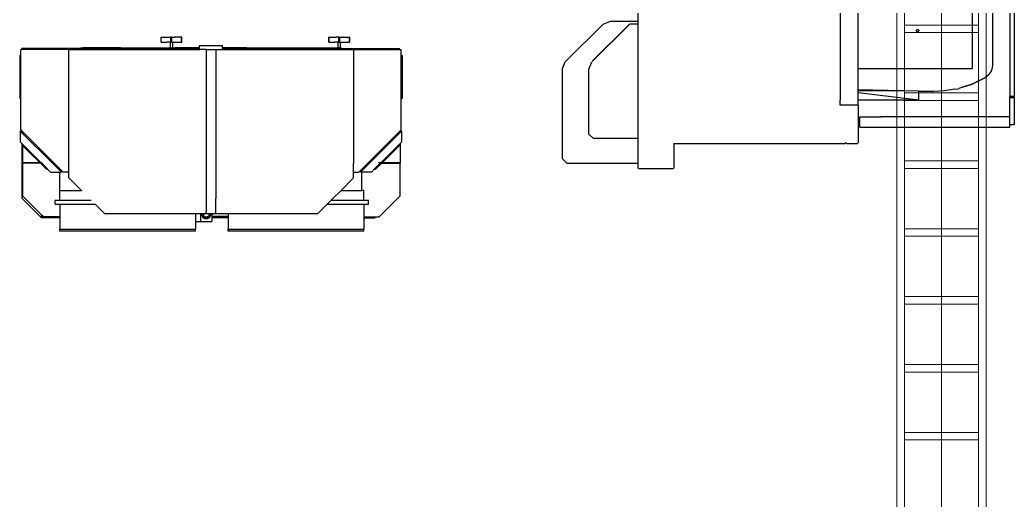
# Model space of a CAD drawing. Header units: millimetres. Extents: x 0 to 154200, y 0 to 64595.
# Drawn here: x 37600 to 40944, y 41007 to 42625 of the extents above; entities that cross this region are included whole.
import ezdxf

# ---------------------------------------------------------------- set-up
doc = ezdxf.new("R2010")
doc.units = ezdxf.units.MM
doc.layers.add('E-CABL-TRAY', color=4, linetype='Continuous', lineweight=9)
doc.layers.add('Equipment', color=7, linetype='Continuous', true_color=0xffffff)

# ---------------------------------------------------------------- blocks, each defined once
blk = doc.blocks.new('Main_CVD')
at = {"layer": 'Equipment', "lineweight": -3}
for points in [[(157.9, 524.8, 0), (1611.8, 524.8, 0)], [(157.9, 509.9, 0), (1611.8, 509.9, 0)], [(1616.9, 524.8, 0), (1611.8, 524.8, 0)], [(1611.8, 524.8, 0), (1611.8, 509.9, 0)], [(1616.9, 509.9, 0), (1611.8, 509.9, 0)], [(1616.9, 524.8, 0), (1706.9, 524.8, 0)], [(1616.9, 524.8, 0), (1616.9, 509.9, 0)], [(1680.3, 509.9, 0), (1616.9, 509.9, 0)], [(1680.3, 509.9, 0), (1680.3, 439.4, 0)], [(1706.9, 509.9, 0), (1680.3, 509.9, 0)], [(1706.9, 524.8, 0), (1706.9, 509.9, 0)], [(1714.7, 509.9, 0), (1706.9, 509.9, 0)], [(1714.7, 439.4, 0), (1714.7, 509.9, 0)], [(1273, 452, 0), (1506.7, 452, 0)], [(1506.7, 452, 0), (1520.7, 449.6, 0)], [(1526.7, 448.5, 0), (1520.7, 449.6, 0)], [(1540.2, 438.3, 0), (1526.7, 448.5, 0)], [(1540.2, 438.3, 0), (1548.2, 428, 0)], [(1680.3, 439.4, 0), (1680.3, 75.7, 0)], [(1714.7, 75.7, 0), (1714.7, 439.4, 0)], [(1548.2, 428, 0), (1570, 383.3, 0)], [(1570, 383.3, 0), (1548.2, 428, 0)], [(1259, 383.3, 0), (1517.8, 383.3, 0)], [(1517.8, 0, 0), (1517.8, 383.3, 0)], [(1580.9, 351.2, 0), (1570, 383.3, 0)], [(1570, 383.3, 0), (1580.9, 351.2, 0)], [(1580.9, 351.2, 0), (1585.2, 338.4, 0)], [(1580.9, 351.2, 0), (1585.2, 338.4, 0)], [(1585.8, 336.8, 0), (1585.2, 338.4, 0)], [(1587.7, 324.4, 0), (1585.8, 336.8, 0)], [(1587.7, 324.4, 0), (1593.1, 290.7, 0)], [(1593.1, 290.7, 0), (1594.8, 254, 0)], [(1593.1, 290.7, 0), (1594.8, 254, 0)], [(1593.1, 290.7, 0), (1594.8, 254, 0)], [(1594.8, 254, 0), (1589.8, 0, 0)], [(1594.8, 254, 0), (1593.8, 204, 0)], [(1593.8, 204, 0), (1594.8, 254, 0)], [(1385.9, 200, 0), (1386, 201, 0)], [(1386, 201, 0), (1386.4, 202, 0)], [(1387.1, 202.8, 0), (1386.4, 202, 0)], [(1387.1, 202.8, 0), (1387.9, 203.4, 0)], [(1387.9, 203.4, 0), (1388.8, 203.8, 0)], [(1389.9, 204, 0), (1388.8, 203.8, 0)], [(1389.9, 204, 0), (1390.9, 203.8, 0)], [(1391.8, 203.4, 0), (1390.9, 203.8, 0)], [(1392.6, 202.8, 0), (1391.8, 203.4, 0)], [(1393.3, 202, 0), (1392.6, 202.8, 0)], [(1393.3, 202, 0), (1393.7, 201, 0)], [(1393.8, 200, 0), (1393.7, 201, 0)], [(1624.8, 204, 0), (1593.8, 204, 0)], [(1624.8, 204, 0), (1600.1, 0, 0)], [(1624.8, 204, 0), (1624.8, 0, 0)], [(1386, 199, 0), (1385.9, 200, 0)], [(1386.4, 198, 0), (1386, 199, 0)], [(1386.4, 198, 0), (1387.1, 197.2, 0)], [(1387.9, 196.6, 0), (1387.1, 197.2, 0)], [(1388.8, 196.2, 0), (1387.9, 196.6, 0)], [(1389.9, 196.1, 0), (1388.8, 196.2, 0)], [(1390.9, 196.2, 0), (1389.9, 196.1, 0)], [(1391.8, 196.6, 0), (1390.9, 196.2, 0)], [(1391.8, 196.6, 0), (1392.6, 197.2, 0)], [(1393.3, 198, 0), (1392.6, 197.2, 0)], [(1393.7, 199, 0), (1393.3, 198, 0)], [(1393.8, 200, 0), (1393.7, 199, 0)], [(1592.8, 152.6, 0), (1592.8, 0, 0)], [(1680.3, 5.7, 0), (1680.3, 75.7, 0)], [(1714.7, 5.7, 0), (1714.7, 75.7, 0)], [(1517.8, 0, 0), (1259, 0, 0)], [(1589.8, 0, 0), (1517.8, 0, 0)], [(1592.8, 0, 0), (1589.8, 0, 0)], [(1600.1, 0, 0), (1592.8, 0, 0)], [(1624.8, 0, 0), (1600.1, 0, 0)], [(1641.1, 0, 0), (1624.8, 0, 0)], [(1641.1, 0, 0), (1641.1, -60, 0)], [(1641.1, 0, 0), (1768, 0, 0)], [(1714.7, 5.7, 0), (1680.3, 5.7, 0)], [(1768, 0, 0), (1770, -2, 0)], [(1770, -37.9, 0), (1770, -2, 0)], [(1192.7, -60, 0), (1586.2, -60, 0)], [(1586.2, -60, 0), (1592.8, -60, 0)], [(1592.8, -60, 0), (1624.8, -60, 0)], [(1641.1, -60, 0), (1624.8, -60, 0)], [(1770, -37.9, 0), (1768, -40.3, 0)], [(1768, -40.3, 0), (1770, -43.3, 0)], [(1770, -620, 0), (1770, -43.3, 0)], [(1770, -620, 0), (1853, -620, 0)], [(1855, -622, 0), (1853, -620, 0)], [(1855, -737.4, 0), (1855, -622, 0)], [(1359.5, -739.4, 0), (886.9, -739.4, 0)], [(1359.5, -739.4, 0), (1359.5, -835.7, 0)], [(1368.1, -739.4, 0), (1359.5, -739.4, 0)], [(1753.7, -739.4, 0), (1368.1, -739.4, 0)], [(1368.1, -739.4, 0), (1368.1, -768.1, 0)], [(1493.7, -895.1, 0), (1368.1, -768.1, 0)], [(1493.7, -895.1, 0), (1368.1, -768.1, 0)], [(1837, -739.4, 0), (1753.7, -739.4, 0)], [(1753.7, -739.4, 0), (1753.7, -741.4, 0)], [(1753.7, -741.4, 0), (1753.7, -890, 0)], [(1853, -739.4, 0), (1837, -739.4, 0)], [(1837, -979.6, 0), (1837, -739.4, 0)], [(1855, -737.4, 0), (1853, -739.4, 0)], [(1490.9, -892.3, 0), (1369.7, -769.7, 0)], [(1368.6, -857.8, 0), (1359.5, -835.7, 0)], [(1495, -985.3, 0), (1368.6, -857.8, 0)], [(1495, -985.3, 0), (1368.6, -857.8, 0)], [(1519.6, -905.3, 0), (1494.8, -895.5, 0)], [(1738.3, -905.4, 0), (1753.7, -890, 0)], [(1753.1, -890.6, 0), (1753.7, -890, 0)], [(1738.3, -905.4, 0), (1519.8, -905.4, 0)], [(1738.8, -904.9, 0), (1739.1, -904.6, 0)], [(1517.2, -994.6, 0), (1495, -985.3, 0)], [(1822, -994.6, 0), (1517.2, -994.6, 0)], [(1822, -994.6, 0), (1837, -979.6, 0)], [(1453.6, -1542.7, 0), (1453.6, -1536.9, 0)], [(1474.2, -1536.9, 0), (1453.6, -1536.9, 0)], [(1474.2, -1533.9, 0), (1474.2, -1536.9, 0)], [(1474.2, -1533.9, 0), (1619.2, -1533.9, 0)], [(1619.2, -1536.9, 0), (1474.2, -1536.9, 0)], [(1619.2, -1533.9, 0), (1619.2, -1536.9, 0)], [(1724.3, -1536.9, 0), (1619.2, -1536.9, 0)], [(1724.3, -1536.9, 0), (1727.8, -1540.4, 0)], [(1764.3, -1534.7, 0), (1727.7, -1534.7, 0)], [(1727.7, -1534.7, 0), (1733.4, -1540.4, 0)], [(1727.7, -1534.7, 0), (1733.4, -1540.4, 0)], [(1770, -1540.4, 0), (1764.3, -1534.7, 0)], [(1453.6, -1542.7, 0), (1450.2, -1542.7, 0)], [(1450.2, -1737.9, 0), (1450.2, -1542.7, 0)], [(1453.6, -1696.9, 0), (1453.6, -1542.7, 0)], [(1727.8, -1540.4, 0), (1733.4, -1540.4, 0)], [(1727.8, -1540.4, 0), (1834.2, -1646.8, 0)], [(1733.4, -1540.4, 0), (1834.2, -1641.2, 0)], [(1834.2, -1604.6, 0), (1770, -1540.4, 0)], [(1770, -1540.4, 0), (1834.2, -1540.4, 0)], [(1774.7, -1540.8, 0), (1772.6, -1542.9, 0)], [(1772.6, -1542.9, 0), (1834.2, -1604.6, 0)], [(1834.2, -1604.6, 0), (1772.6, -1542.9, 0)], [(1772.6, -1542.9, 0), (1834.2, -1604.6, 0)], [(1772.6, -1542.9, 0), (1834.2, -1604.6, 0)], [(1772.6, -1542.9, 0), (1834.2, -1604.6, 0)], [(1834.2, -1604.6, 0), (1772.6, -1542.9, 0)], [(1834.2, -1600.4, 0), (1774.7, -1540.8, 0)], [(1774.7, -1540.8, 0), (1834.2, -1600.4, 0)], [(1774.7, -1540.8, 0), (1834.2, -1600.4, 0)], [(1834.2, -1600.4, 0), (1774.7, -1540.8, 0)], [(1774.7, -1540.8, 0), (1834.2, -1600.4, 0)], [(1774.7, -1540.8, 0), (1834.2, -1600.4, 0)], [(1834.2, -1540.4, 0), (1837, -1540.4, 0)], [(1834.2, -1600.4, 0), (1834.2, -1540.4, 0)], [(1947, -1540.4, 0), (1837, -1540.4, 0)], [(1837, -1603.2, 0), (1837, -1540.4, 0)], [(2017.2, -1610.6, 0), (1947, -1540.4, 0)], [(2017.2, -1610.6, 0), (1947, -1540.4, 0)], [(1834.2, -1603.4, 0), (1834.2, -1600.4, 0)], [(1858.1, -1624.3, 0), (1834.2, -1600.4, 0)], [(1834.2, -1613.1, 0), (1834.2, -1604.6, 0)], [(1856, -1626.4, 0), (1834.2, -1604.6, 0)], [(1834.2, -1604.6, 0), (1856, -1626.4, 0)], [(1834.2, -1604.6, 0), (1856, -1626.4, 0)], [(1834.2, -1604.6, 0), (1856, -1626.4, 0)], [(1856, -1626.4, 0), (1834.2, -1604.6, 0)], [(1834.2, -1604.6, 0), (1856, -1626.4, 0)], [(1837, -1607.4, 0), (1834.2, -1604.6, 0)], [(1858.1, -1624.3, 0), (1837, -1603.2, 0)], [(1837, -1603.2, 0), (1858.1, -1624.3, 0)], [(1858.1, -1624.3, 0), (1837, -1603.2, 0)], [(1837, -1603.2, 0), (1858.1, -1624.3, 0)], [(1837, -1603.2, 0), (1858.1, -1624.3, 0)], [(1856, -1626.4, 0), (1837, -1607.4, 0)], [(1856, -1626.4, 0), (1858.1, -1624.3, 0)], [(1856, -1626.4, 0), (1858.1, -1624.3, 0)], [(1866.5, -1636.9, 0), (1856, -1626.4, 0)], [(1866.5, -1636.9, 0), (1856, -1626.4, 0)], [(1866.5, -1636.9, 0), (1866.5, -1669.6, 0)], [(2017.2, -1622.4, 0), (2017.2, -1610.6, 0)], [(2017.2, -1662.4, 0), (2017.2, -1622.4, 0)], [(2017.2, -1622.4, 0), (2020.4, -1625.6, 0)], [(2017.2, -1622.4, 0), (2020.4, -1625.6, 0)], [(2017.2, -1622.4, 0), (2020.4, -1625.6, 0)], [(2020.4, -1662.4, 0), (2020.4, -1625.6, 0)], [(1834.2, -1646.8, 0), (1834.2, -1641.2, 0)], [(1834.2, -1641.2, 0), (1837, -1644, 0)], [(1834.2, -1646.8, 0), (1837, -1649.6, 0)], [(1837, -1649.6, 0), (1837, -1644, 0)], [(1837, -1644, 0), (1862.6, -1669.6, 0)], [(1837, -1649.6, 0), (1857, -1669.6, 0)], [(1862.6, -1669.6, 0), (1857, -1669.6, 0)], [(1857, -1669.6, 0), (1866.6, -1679.2, 0)], [(1857, -1669.6, 0), (1866.6, -1679.2, 0)], [(1866.6, -1679.2, 0), (1857, -1669.6, 0)], [(1862.6, -1669.6, 0), (1866.5, -1673.5, 0)], [(1929.5, -1669.6, 0), (1866.5, -1669.6, 0)], [(1866.5, -1669.6, 0), (1866.5, -1673.5, 0)], [(1962, -1662.4, 0), (1929, -1662.4, 0)], [(1929, -1662.4, 0), (1929, -1669.6, 0)], [(1929.5, -1669.6, 0), (1929.5, -1740.6, 0)], [(1974.7, -1647.1, 0), (1962, -1647.1, 0)], [(1962, -1647.1, 0), (1962, -1662.4, 0)], [(1962, -1662.4, 0), (1962, -1773, 0)], [(1974.7, -1662.4, 0), (1974.7, -1647.1, 0)], [(1974.7, -1662.4, 0), (2017.2, -1662.4, 0)], [(1974.7, -1785.7, 0), (1974.7, -1662.4, 0)], [(2017.2, -1662.4, 0), (2020.4, -1662.4, 0)], [(2020.4, -1662.4, 0), (2058.6, -1662.4, 0)], [(2058.6, -1692.9, 0), (2058.6, -1662.4, 0)], [(2065.4, -1662.4, 0), (2058.6, -1662.4, 0)], [(2065.4, -1662.4, 0), (2065.4, -1692.9, 0)], [(1453.6, -1696.9, 0), (1482, -1696.9, 0)], [(1453.6, -1741.8, 0), (1453.6, -1696.9, 0)], [(1482, -1696.9, 0), (1601.8, -1696.9, 0)], [(1601.8, -1696.9, 0), (1837.6, -1696.9, 0)], [(1866.6, -1696.9, 0), (1837.6, -1696.9, 0)], [(1866.6, -1696.9, 0), (1866.6, -1679.2, 0)], [(1885.8, -1696.9, 0), (1866.6, -1696.9, 0)], [(1929.5, -1740.6, 0), (1885.8, -1696.9, 0)], [(1929.5, -1740.6, 0), (1885.8, -1696.9, 0)], [(1885.8, -1696.9, 0), (1929.5, -1740.6, 0)], [(2058.6, -2089.1, 0), (2058.6, -1692.9, 0)], [(2065.4, -1675.1, 0), (2065.4, -2106.9, 0)], [(1421, -1710.5, 0), (1412.6, -1709.9, 0)], [(1412.6, -1711, 0), (1412.6, -1709.9, 0)], [(1429.4, -1709.9, 0), (1412.6, -1709.9, 0)], [(1421, -1710.5, 0), (1412.6, -1711, 0)], [(1412.6, -1732.4, 0), (1412.6, -1711, 0)], [(1429.4, -1711, 0), (1412.6, -1711, 0)], [(1412.6, -1732.4, 0), (1412.6, -1734.2, 0)], [(1412.6, -1742.9, 0), (1412.6, -1734.2, 0)], [(1429.4, -1709.9, 0), (1421, -1710.5, 0)], [(1429.4, -1709.9, 0), (1429.4, -1711, 0)], [(1429.4, -1726.2, 0), (1429.4, -1711, 0)], [(1429.4, -1730.2, 0), (1429.4, -1726.2, 0)], [(1429.4, -1734.2, 0), (1429.4, -1730.2, 0)], [(1429.4, -1741.8, 0), (1429.4, -1734.2, 0)], [(1450.6, -1737.9, 0), (1447.6, -1737.9, 0)], [(1447.6, -1741.8, 0), (1447.6, -1737.9, 0)], [(1450.6, -1737.9, 0), (1450.6, -1741.7, 0)], [(1426.4, -1742.9, 0), (1412.6, -1742.9, 0)], [(1412.6, -1742.9, 0), (1412.6, -1744.7, 0)], [(1412.6, -1746.9, 0), (1412.6, -1744.7, 0)], [(1412.6, -1746.9, 0), (1412.6, -1755.5, 0)], [(1426.4, -1746.9, 0), (1412.6, -1746.9, 0)], [(1412.6, -1757.1, 0), (1412.6, -1755.5, 0)], [(1412.6, -1759.7, 0), (1412.6, -1757.1, 0)], [(1412.6, -1763.5, 0), (1412.6, -1759.7, 0)], [(1412.6, -1778.8, 0), (1412.6, -1763.5, 0)], [(1429.4, -1742.9, 0), (1426.4, -1742.9, 0)], [(1426.4, -1742.9, 0), (1426.4, -1744.7, 0)], [(1426.4, -1746.9, 0), (1426.4, -1744.7, 0)], [(1429, -1746.9, 0), (1426.4, -1746.9, 0)], [(1429, -1745.1, 0), (1429, -1742.9, 0)], [(1429, -1746.8, 0), (1429, -1745.1, 0)], [(1429, -1746.9, 0), (1429, -1748.5, 0)], [(1447.6, -1748.5, 0), (1429, -1748.5, 0)], [(1429, -1748.5, 0), (1429, -1755.5, 0)], [(1429, -1755.5, 0), (1429, -1759.7, 0)], [(1429, -1778.8, 0), (1429, -1759.7, 0)], [(1447.6, -1741.7, 0), (1429.4, -1741.7, 0)], [(1429.4, -1742.9, 0), (1429.4, -1741.8, 0)], [(1447.6, -1745.9, 0), (1447.6, -1741.8, 0)], [(1450.6, -1745.9, 0), (1447.6, -1745.9, 0)], [(1447.6, -1745.9, 0), (1447.6, -1748.5, 0)], [(1447.6, -1871.9, 0), (1447.6, -1748.5, 0)], [(1453.6, -1741.7, 0), (1450.5, -1741.7, 0)], [(1453.6, -1741.8, 0), (1450.5, -1741.8, 0)], [(1450.6, -1741.7, 0), (1450.6, -1745.9, 0)], [(1450.6, -1748.5, 0), (1450.6, -1745.9, 0)], [(1453.6, -1748.5, 0), (1450.6, -1748.5, 0)], [(1450.6, -1871.9, 0), (1450.6, -1748.5, 0)], [(1453.6, -1748.5, 0), (1453.6, -1741.8, 0)], [(1453.6, -2138.1, 0), (1453.6, -1748.5, 0)], [(1929.5, -1740.6, 0), (1954.4, -1765.4, 0)], [(1954.4, -1765.4, 0), (1929.5, -1740.6, 0)], [(1954.4, -1765.4, 0), (1929.5, -1740.6, 0)], [(1954.4, -1765.4, 0), (2006.1, -1817.1, 0)], [(2006.1, -1817.1, 0), (1954.4, -1765.4, 0)], [(2006.1, -1817.1, 0), (1954.4, -1765.4, 0)], [(1412.6, -1778.8, 0), (1412.6, -1779.9, 0)], [(1429, -1778.8, 0), (1412.6, -1778.8, 0)], [(1420.8, -1779.4, 0), (1412.6, -1779.9, 0)], [(1429, -1779.9, 0), (1412.6, -1779.9, 0)], [(1429, -1778.8, 0), (1420.8, -1779.4, 0)], [(1429, -1779.9, 0), (1420.8, -1779.4, 0)], [(1429, -1778.8, 0), (1429, -1779.9, 0)], [(2006.1, -2119.6, 0), (2006.1, -1817.1, 0)], [(1447.6, -1904.4, 0), (1447.6, -1871.9, 0)], [(1450.6, -1904.4, 0), (1450.6, -1871.9, 0)], [(1447.6, -2056.4, 0), (1447.6, -1904.4, 0)], [(1450.6, -2056.4, 0), (1450.6, -1904.4, 0)], [(1447.6, -2056.4, 0), (1447.6, -2135.9, 0)], [(1450.6, -2135.9, 0), (1450.6, -2056.4, 0)], [(2058.6, -2106.9, 0), (2058.6, -2089.1, 0)], [(2058.6, -2119.6, 0), (2058.6, -2106.9, 0)], [(2065.4, -2089.1, 0), (2065.4, -2119.6, 0)], [(1450.2, -2138.1, 0), (1440.5, -2138.1, 0)], [(1440.5, -2215.5, 0), (1440.5, -2138.1, 0)], [(1450.6, -2135.9, 0), (1447.6, -2135.9, 0)], [(1450.2, -2135.9, 0), (1450.2, -2138.1, 0)], [(1453.6, -2138.1, 0), (1450.2, -2138.1, 0)], [(1453.6, -2160, 0), (1453.6, -2138.1, 0)], [(2006.1, -2160, 0), (2006.1, -2119.6, 0)], [(2006.1, -2119.6, 0), (2015.4, -2119.6, 0)], [(2015.4, -2119.6, 0), (2020.4, -2119.6, 0)], [(2015.4, -2173.6, 0), (2015.4, -2119.6, 0)], [(2016.1, -2173.6, 0), (2016.1, -2119.6, 0)], [(2020.4, -2119.6, 0), (2058.6, -2119.6, 0)], [(2020.4, -2119.6, 0), (2020.4, -2173.6, 0)], [(2065.4, -2119.6, 0), (2058.6, -2119.6, 0)], [(1453.6, -2160, 0), (1472.9, -2160, 0)], [(1453.6, -2193.6, 0), (1453.6, -2160, 0)], [(1472.9, -2160, 0), (1497, -2160, 0)], [(1497, -2160, 0), (1528.3, -2160, 0)], [(1528.3, -2160, 0), (1882, -2160, 0)], [(1882, -2160, 0), (1912, -2160, 0)], [(1912, -2160, 0), (1954.2, -2160, 0)], [(1954.2, -2160, 0), (1955.4, -2160, 0)], [(2006.1, -2160, 0), (1955.4, -2160, 0)], [(2006.1, -2173.6, 0), (2006.1, -2160, 0)], [(2006.1, -2179.2, 0), (2006.1, -2173.6, 0)], [(2006.1, -2173.6, 0), (2015.4, -2173.6, 0)], [(2015.4, -2173.6, 0), (2020.4, -2173.6, 0)], [(2020.4, -2173.6, 0), (2033.1, -2173.6, 0)], [(2033.1, -2211.6, 0), (2033.1, -2173.6, 0)], [(1453.6, -2193.6, 0), (1453.6, -2215.5, 0)], [(1453.6, -2193.6, 0), (1472.9, -2193.6, 0)], [(1472.9, -2193.6, 0), (1497, -2193.6, 0)], [(1497, -2193.6, 0), (1528.3, -2193.6, 0)], [(1528.3, -2193.6, 0), (1882, -2193.6, 0)], [(1882, -2193.6, 0), (1912, -2193.6, 0)], [(1912, -2193.6, 0), (1954.2, -2193.6, 0)], [(1954.2, -2193.6, 0), (1955.4, -2193.6, 0)], [(1955.4, -2193.6, 0), (1957.4, -2193.6, 0)], [(1957.4, -2193.6, 0), (1962.5, -2193.6, 0)], [(1962.5, -2193.6, 0), (1982, -2193.6, 0)], [(1982, -2193.6, 0), (1986.9, -2193.6, 0)], [(1986.9, -2193.6, 0), (1994.6, -2193.6, 0)], [(1994.6, -2193.6, 0), (1999.6, -2193.6, 0)], [(2006.1, -2193.6, 0), (1999.6, -2193.6, 0)], [(2006.1, -2179.2, 0), (2009.3, -2177.9, 0)], [(2006.1, -2179.2, 0), (2009.3, -2177.9, 0)], [(2006.1, -2179.2, 0), (2009.3, -2177.9, 0)], [(2006.1, -2179.2, 0), (2009.2, -2177.9, 0)], [(2006.1, -2179.1, 0), (2009.2, -2177.9, 0)], [(2006.1, -2183.8, 0), (2006.1, -2179.2, 0)], [(2006.1, -2183.8, 0), (2007.9, -2183.8, 0)], [(2006.1, -2193.6, 0), (2006.1, -2183.8, 0)], [(2006.1, -2197.4, 0), (2006.1, -2193.6, 0)], [(2006.1, -2201.6, 0), (2006.1, -2197.4, 0)], [(2006.1, -2206.6, 0), (2006.1, -2201.6, 0)], [(2006.1, -2201.6, 0), (2011.1, -2201.7, 0)], [(2006.1, -2206.5, 0), (2009, -2207.7, 0)], [(2006.1, -2206.6, 0), (2009.1, -2207.9, 0)], [(2006.1, -2206.6, 0), (2009.1, -2207.9, 0)], [(2006.1, -2206.6, 0), (2009.1, -2207.9, 0)], [(2006.1, -2211.6, 0), (2006.1, -2206.6, 0)], [(2007.4, -2201.6, 0), (2009.3, -2202.7, 0)], [(2009.3, -2202.7, 0), (2007.5, -2201.6, 0)], [(2007.9, -2183.8, 0), (2009.3, -2183, 0)], [(2007.9, -2183.8, 0), (2009.3, -2183, 0)], [(2007.9, -2183.8, 0), (2010.7, -2183.9, 0)], [(2009.2, -2177.9, 0), (2012.9, -2179.4, 0)], [(2009.3, -2177.9, 0), (2009.2, -2177.9, 0)], [(2013.7, -2179.7, 0), (2009.3, -2177.9, 0)], [(2009.3, -2177.9, 0), (2009.4, -2177.9, 0)], [(2009.3, -2183, 0), (2010.8, -2183.9, 0)], [(2010.7, -2183.9, 0), (2009.3, -2183, 0)], [(2011.1, -2201.7, 0), (2009.3, -2202.7, 0)], [(2011, -2201.7, 0), (2009.3, -2202.7, 0)], [(2013.4, -2179.6, 0), (2009.4, -2177.9, 0)], [(2009.4, -2177.9, 0), (2013.4, -2179.6, 0)], [(2009.4, -2177.9, 0), (2013.4, -2179.6, 0)], [(2014.7, -2205.6, 0), (2009.4, -2207.9, 0)], [(2009.4, -2207.9, 0), (2012.8, -2206.4, 0)], [(2010.7, -2183.9, 0), (2014.6, -2183.9, 0)], [(2011.1, -2201.7, 0), (2014.5, -2201.7, 0)], [(2012.8, -2206.4, 0), (2016.2, -2205, 0)], [(2013.4, -2179.6, 0), (2012.9, -2179.4, 0)], [(2016.7, -2180.9, 0), (2013.4, -2179.6, 0)], [(2013.4, -2179.6, 0), (2019.5, -2182.2, 0)], [(2019.8, -2182.2, 0), (2013.7, -2179.7, 0)], [(2014.5, -2201.7, 0), (2017.8, -2196.1, 0)], [(2014.5, -2201.7, 0), (2016.3, -2198.6, 0)], [(2014.6, -2183.9, 0), (2019.7, -2192.8, 0)], [(2019.7, -2192.8, 0), (2014.6, -2183.9, 0)], [(2016.1, -2205.1, 0), (2014.7, -2205.6, 0)], [(2016.1, -2205.1, 0), (2014.7, -2205.6, 0)], [(2019.7, -2203.5, 0), (2016.1, -2205.1, 0)], [(2019.8, -2203.6, 0), (2016.1, -2205.1, 0)], [(2019.7, -2203.5, 0), (2016.2, -2205, 0)], [(2017.8, -2197.8, 0), (2016.3, -2198.7, 0)], [(2016.3, -2198.6, 0), (2017.8, -2197.8, 0)], [(2016.4, -2187.1, 0), (2017.8, -2187.9, 0)], [(2017.8, -2187.9, 0), (2016.5, -2187.2, 0)], [(2019.8, -2182.2, 0), (2016.7, -2180.9, 0)], [(2017.8, -2187.9, 0), (2017.8, -2189.5, 0)], [(2024.3, -2192.8, 0), (2017.8, -2187.9, 0)], [(2017.8, -2187.9, 0), (2019.8, -2189.4, 0)], [(2017.8, -2196.1, 0), (2018.6, -2194.7, 0)], [(2017.8, -2196.1, 0), (2017.8, -2197.8, 0)], [(2019, -2201, 0), (2017.8, -2197.8, 0)], [(2017.8, -2197.8, 0), (2018.6, -2199.7, 0)], [(2018, -2195.8, 0), (2018.6, -2199.7, 0)], [(2018.3, -2193.6, 0), (2018.6, -2194.7, 0)], [(2018.3, -2195.2, 0), (2018.6, -2194.7, 0)], [(2018.3, -2195.2, 0), (2018.8, -2195.6, 0)], [(2018.6, -2194.7, 0), (2018.8, -2195.6, 0)], [(2019.5, -2198.3, 0), (2018.6, -2199.7, 0)], [(2019, -2201, 0), (2018.6, -2199.7, 0)], [(2019.3, -2201.7, 0), (2019, -2201, 0)], [(2019.3, -2201.6, 0), (2019, -2201, 0)], [(2019.3, -2201.7, 0), (2019.5, -2198.3, 0)], [(2020, -2203.4, 0), (2019.3, -2201.6, 0)], [(2020, -2203.4, 0), (2019.3, -2201.7, 0)], [(2019.8, -2182.2, 0), (2019.9, -2182.3, 0)], [(2020.2, -2189.7, 0), (2019.8, -2189.4, 0)], [(2019.8, -2203.6, 0), (2019.9, -2203.5, 0)], [(2020, -2182.4, 0), (2019.9, -2182.3, 0)], [(2019.9, -2182.4, 0), (2020.4, -2183.6, 0)], [(2024.3, -2193, 0), (2019.9, -2203.3, 0)], [(2020, -2203.4, 0), (2019.9, -2203.5, 0)], [(2020, -2182.4, 0), (2020.4, -2183.4, 0)], [(2020.4, -2183.4, 0), (2020, -2182.4, 0)], [(2020, -2182.4, 0), (2020.4, -2183.4, 0)], [(2022.5, -2197.3, 0), (2020, -2203.4, 0)], [(2020, -2203.4, 0), (2021.5, -2199.7, 0)], [(2022, -2191.1, 0), (2020.2, -2189.7, 0)], [(2020.4, -2183.4, 0), (2022.5, -2188.5, 0)], [(2022.5, -2188.5, 0), (2020.4, -2183.4, 0)], [(2020.4, -2183.4, 0), (2022.5, -2188.5, 0)], [(2020.4, -2183.6, 0), (2022.5, -2188.5, 0)], [(2021.5, -2199.7, 0), (2022.4, -2197.4, 0)], [(2024.3, -2192.8, 0), (2022, -2191.1, 0)], [(2024.3, -2192.8, 0), (2022.4, -2197.4, 0)], [(2022.4, -2197.4, 0), (2024.3, -2193, 0)], [(2022.5, -2188.5, 0), (2024.3, -2192.8, 0)], [(2022.5, -2188.5, 0), (2024.2, -2192.8, 0)], [(2024.2, -2192.8, 0), (2022.5, -2188.5, 0)], [(2022.5, -2188.5, 0), (2024.2, -2192.8, 0)], [(2024.3, -2192.8, 0), (2022.5, -2197.3, 0)], [(2024.3, -2193, 0), (2022.5, -2197.3, 0)], [(2024.3, -2193, 0), (2024.2, -2192.8, 0)], [(1450.2, -2215.5, 0), (1440.5, -2215.5, 0)], [(1450.6, -2217.7, 0), (1447.6, -2217.7, 0)], [(1447.6, -2217.7, 0), (1447.6, -2297.2, 0)], [(1453.6, -2215.5, 0), (1450.2, -2215.5, 0)], [(1450.2, -2215.5, 0), (1450.2, -2217.7, 0)], [(1450.6, -2297.2, 0), (1450.6, -2217.7, 0)], [(1453.6, -2306.8, 0), (1453.6, -2215.5, 0)], [(2006.1, -2211.6, 0), (2015.4, -2211.6, 0)], [(2006.1, -2228.6, 0), (2006.1, -2211.6, 0)], [(2006.1, -2228.6, 0), (2015.4, -2228.6, 0)], [(2006.1, -2535.4, 0), (2006.1, -2228.6, 0)], [(2009.4, -2207.9, 0), (2009, -2207.8, 0)], [(2009.3, -2207.8, 0), (2009.1, -2207.9, 0)], [(2009.4, -2207.9, 0), (2009.3, -2207.8, 0)], [(2015.4, -2211.6, 0), (2020.4, -2211.6, 0)], [(2015.4, -2228.6, 0), (2020.4, -2228.6, 0)], [(2020.4, -2211.6, 0), (2033.1, -2211.6, 0)], [(2020.4, -2228.6, 0), (2033.1, -2228.6, 0)], [(2033.1, -2228.6, 0), (2033.1, -2211.6, 0)], [(2033.1, -2228.6, 0), (2058.6, -2228.6, 0)], [(2058.6, -2259.1, 0), (2058.6, -2228.6, 0)], [(2065.4, -2228.6, 0), (2058.6, -2228.6, 0)], [(2065.4, -2228.6, 0), (2065.4, -2259.1, 0)], [(2058.6, -2655.3, 0), (2058.6, -2259.1, 0)], [(2065.4, -2241.3, 0), (2065.4, -2673.1, 0)], [(1412.6, -2276.1, 0), (1412.6, -2275, 0)], [(1421, -2275.6, 0), (1412.6, -2275, 0)], [(1429.4, -2275, 0), (1412.6, -2275, 0)], [(1421, -2275.6, 0), (1412.6, -2276.1, 0)], [(1412.6, -2276.1, 0), (1412.6, -2297.4, 0)], [(1429.4, -2276.1, 0), (1412.6, -2276.1, 0)], [(1412.6, -2297.4, 0), (1412.6, -2299.3, 0)], [(1412.6, -2308, 0), (1412.6, -2299.3, 0)], [(1429.4, -2275, 0), (1421, -2275.6, 0)], [(1429.4, -2276.1, 0), (1429.4, -2275, 0)], [(1429.4, -2291.3, 0), (1429.4, -2276.1, 0)], [(1429.4, -2295.3, 0), (1429.4, -2291.3, 0)], [(1429.4, -2299.3, 0), (1429.4, -2295.3, 0)], [(1429.4, -2306.8, 0), (1429.4, -2299.3, 0)], [(1429.4, -2306.7, 0), (1447.6, -2306.7, 0)], [(1429.4, -2308, 0), (1429.4, -2306.8, 0)], [(1447.6, -2306.8, 0), (1447.6, -2297.2, 0)], [(1447.6, -2313.5, 0), (1447.6, -2306.8, 0)], [(1450.6, -2306.8, 0), (1450.6, -2297.2, 0)], [(1450.6, -2306.7, 0), (1453.6, -2306.7, 0)], [(1450.6, -2313.5, 0), (1450.6, -2306.8, 0)], [(1453.6, -2313.5, 0), (1453.6, -2306.8, 0)], [(1412.6, -2308, 0), (1412.6, -2309.7, 0)], [(1426.4, -2308, 0), (1412.6, -2308, 0)], [(1412.6, -2309.7, 0), (1412.6, -2312, 0)], [(1412.6, -2320.6, 0), (1412.6, -2312, 0)], [(1426.4, -2312, 0), (1412.6, -2312, 0)], [(1412.6, -2322.1, 0), (1412.6, -2320.6, 0)], [(1412.6, -2324.8, 0), (1412.6, -2322.1, 0)], [(1412.6, -2328.6, 0), (1412.6, -2324.8, 0)], [(1412.6, -2343.9, 0), (1412.6, -2328.6, 0)], [(1426.4, -2309.7, 0), (1426.4, -2308, 0)], [(1429.4, -2308, 0), (1426.4, -2308, 0)], [(1426.4, -2312, 0), (1426.4, -2309.7, 0)], [(1429, -2312, 0), (1426.4, -2312, 0)], [(1429, -2310.1, 0), (1429, -2308, 0)], [(1429, -2312, 0), (1429, -2310.1, 0)], [(1429, -2312, 0), (1429, -2313.5, 0)], [(1447.6, -2313.5, 0), (1429, -2313.5, 0)], [(1429, -2313.5, 0), (1429, -2320.6, 0)], [(1429, -2320.6, 0), (1429, -2324.8, 0)], [(1429, -2343.9, 0), (1429, -2324.8, 0)], [(1447.6, -2449.2, 0), (1447.6, -2313.5, 0)], [(1450.6, -2313.5, 0), (1453.6, -2313.5, 0)], [(1450.6, -2449.2, 0), (1450.6, -2313.5, 0)], [(1453.6, -2656.7, 0), (1453.6, -2313.5, 0)], [(1412.6, -2345, 0), (1412.6, -2343.9, 0)], [(1429, -2343.9, 0), (1412.6, -2343.9, 0)], [(1420.8, -2344.4, 0), (1412.6, -2345, 0)], [(1429, -2345, 0), (1412.6, -2345, 0)], [(1429, -2343.9, 0), (1420.8, -2344.4, 0)], [(1429, -2345, 0), (1420.8, -2344.4, 0)], [(1429, -2343.9, 0), (1429, -2345, 0)], [(1447.6, -2481.7, 0), (1447.6, -2449.2, 0)], [(1450.6, -2481.7, 0), (1450.6, -2449.2, 0)], [(1447.6, -2481.7, 0), (1447.6, -2607.7, 0)], [(1450.6, -2607.7, 0), (1450.6, -2481.7, 0)], [(1974.7, -2566.8, 0), (2006.1, -2535.4, 0)], [(2006.1, -2535.4, 0), (1974.7, -2566.8, 0)], [(1974.7, -2566.8, 0), (2006.1, -2535.4, 0)], [(1974.7, -2685.8, 0), (1974.7, -2566.8, 0)], [(1450.6, -2607.7, 0), (1447.6, -2607.7, 0)], [(1447.6, -2615.7, 0), (1447.6, -2607.7, 0)], [(1450.6, -2607.7, 0), (1450.6, -2615.7, 0)], [(1962, -2579.5, 0), (1962, -2685.8, 0)], [(1450.6, -2615.7, 0), (1447.6, -2615.7, 0)], [(1450.2, -2615.7, 0), (1450.2, -2812.7, 0)], [(1884.8, -2656.7, 0), (1929, -2612.5, 0)], [(1884.8, -2656.7, 0), (1929, -2612.5, 0)], [(1929, -2612.5, 0), (1929.5, -2612, 0)], [(1929.5, -2612, 0), (1929.5, -2685.8, 0)], [(1453.6, -2656.7, 0), (1482, -2656.7, 0)], [(1453.6, -2656.7, 0), (1453.6, -2812.7, 0)], [(1482, -2656.7, 0), (1601.8, -2656.7, 0)], [(1601.8, -2656.7, 0), (1837.6, -2656.7, 0)], [(1866.6, -2674.3, 0), (1834.2, -2706.7, 0)], [(1837.6, -2656.7, 0), (1866.6, -2656.7, 0)], [(1866.6, -2656.7, 0), (1884.8, -2656.7, 0)], [(1866.6, -2656.7, 0), (1866.6, -2674.3, 0)], [(2058.6, -2673.1, 0), (2058.6, -2655.3, 0)], [(2058.6, -2685.8, 0), (2058.6, -2673.1, 0)], [(2065.4, -2655.3, 0), (2065.4, -2685.8, 0)], [(1724.3, -2816.7, 0), (1834.2, -2706.7, 0)], [(1834.2, -2712.4, 0), (1834.2, -2706.7, 0)], [(1866.5, -2680.1, 0), (1837, -2709.6, 0)], [(1866.5, -2680.1, 0), (1837, -2709.6, 0)], [(1837, -2703.9, 0), (1837, -2709.6, 0)], [(1860.8, -2685.8, 0), (1855.1, -2685.8, 0)], [(1866.5, -2685.8, 0), (1866.5, -2680.1, 0)], [(1962, -2685.8, 0), (1866.5, -2685.8, 0)], [(1866.5, -2716.7, 0), (1866.5, -2685.8, 0)], [(1962, -2685.8, 0), (1962, -2701, 0)], [(1974.7, -2701, 0), (1962, -2701, 0)], [(1974.7, -2685.8, 0), (2017.2, -2685.8, 0)], [(1974.7, -2701, 0), (1974.7, -2685.8, 0)], [(2017.2, -2685.8, 0), (2020.4, -2685.8, 0)], [(2017.2, -2685.8, 0), (2017.2, -2740.2, 0)], [(2020.4, -2685.8, 0), (2058.6, -2685.8, 0)], [(2020.4, -2685.8, 0), (2020.4, -2746.7, 0)], [(2065.4, -2685.8, 0), (2058.6, -2685.8, 0)], [(1837, -2709.6, 0), (1733.9, -2812.7, 0)], [(1834.2, -2712.4, 0), (1736.2, -2810.4, 0)], [(1866.5, -2716.7, 0), (1772.8, -2810.4, 0)], [(1777, -2810.4, 0), (1858.1, -2729.3, 0)], [(1777, -2810.4, 0), (1858.1, -2729.3, 0)], [(1777, -2810.4, 0), (1858.1, -2729.3, 0)], [(1858.1, -2729.3, 0), (1777, -2810.4, 0)], [(1858.1, -2729.3, 0), (1777, -2810.4, 0)], [(1777, -2810.4, 0), (1858.1, -2729.3, 0)], [(1837, -2709.6, 0), (1834.2, -2712.4, 0)], [(1834.2, -2712.4, 0), (1837, -2709.6, 0)], [(1856, -2727.2, 0), (1837, -2746.2, 0)], [(1837, -2746.2, 0), (1856, -2727.2, 0)], [(1856, -2727.2, 0), (1837, -2746.2, 0)], [(1858.1, -2729.3, 0), (1856, -2727.2, 0)], [(1947, -2810.4, 0), (2016.1, -2741.3, 0)], [(1947, -2810.4, 0), (2016.1, -2741.3, 0)], [(2010.3, -2747.1, 0), (2015.5, -2741.9, 0)], [(2016.1, -2741.3, 0), (2017.2, -2740.2, 0)], [(2016.1, -2741.3, 0), (2016.1, -2751.1, 0)], [(1772.8, -2810.4, 0), (1834.2, -2749, 0)], [(1834.2, -2749, 0), (1772.8, -2810.4, 0)], [(1834.2, -2749, 0), (1772.8, -2810.4, 0)], [(1837, -2746.2, 0), (1834.2, -2749, 0)], [(1837, -2746.2, 0), (1834.2, -2749, 0)], [(1834.2, -2749, 0), (1837, -2746.2, 0)], [(1834.2, -2810.4, 0), (1834.2, -2753.2, 0)], [(1837, -2750.4, 0), (1837, -2810.4, 0)], [(1954.5, -2812.7, 0), (2016.1, -2751.1, 0)], [(1954.5, -2812.7, 0), (2016.1, -2751.1, 0)], [(2020.4, -2746.7, 0), (2016.1, -2751, 0)], [(2020.4, -2746.7, 0), (2016.1, -2751, 0)], [(2016.1, -2751, 0), (2020.4, -2746.7, 0)], [(1453.6, -2812.7, 0), (1450.2, -2812.7, 0)], [(1453.6, -2812.7, 0), (1453.6, -2816.7, 0)], [(1474.2, -2816.7, 0), (1453.6, -2816.7, 0)], [(1474.2, -2816.7, 0), (1474.2, -2819.7, 0)], [(1619.2, -2816.7, 0), (1474.2, -2816.7, 0)], [(1474.2, -2819.7, 0), (1619.2, -2819.7, 0)], [(1724.3, -2816.7, 0), (1619.2, -2816.7, 0)], [(1619.2, -2816.7, 0), (1619.2, -2819.7, 0)], [(1724.3, -2816.7, 0), (1728.3, -2812.7, 0)], [(1724.3, -2816.7, 0), (1728.3, -2812.7, 0)], [(1727.7, -2818.9, 0), (1733.9, -2812.7, 0)], [(1733.9, -2812.7, 0), (1727.7, -2818.9, 0)], [(1733.9, -2812.7, 0), (1727.7, -2818.9, 0)], [(1727.7, -2818.9, 0), (1764.3, -2818.9, 0)], [(1728.3, -2812.7, 0), (1733.9, -2812.7, 0)], [(1730.6, -2810.4, 0), (1736.2, -2810.4, 0)], [(1736.2, -2810.4, 0), (1733.9, -2812.7, 0)], [(1733.9, -2812.7, 0), (1736.2, -2810.4, 0)], [(1770.5, -2812.7, 0), (1764.3, -2818.9, 0)], [(1764.3, -2818.9, 0), (1770.5, -2812.7, 0)], [(1770.5, -2812.7, 0), (1764.3, -2818.9, 0)], [(1772.8, -2810.4, 0), (1770.5, -2812.7, 0)], [(1770.5, -2812.7, 0), (1772.8, -2810.4, 0)], [(1772.8, -2810.4, 0), (1770.5, -2812.7, 0)], [(1770.5, -2812.7, 0), (1774.7, -2812.7, 0)], [(1772.8, -2810.4, 0), (1772.6, -2810.6, 0)], [(1774.7, -2812.7, 0), (1772.6, -2810.6, 0)], [(1774.7, -2812.7, 0), (1777, -2810.4, 0)], [(1774.7, -2812.7, 0), (1777, -2810.4, 0)], [(1774.7, -2812.7, 0), (1954.5, -2812.7, 0)], [(1776.9, -2810.4, 0), (1834.2, -2810.4, 0)], [(1834.2, -2810.4, 0), (1837, -2810.4, 0)], [(1837, -2810.4, 0), (1947, -2810.4, 0)]]:
    blk.add_polyline3d(points, dxfattribs=at)

msp = doc.modelspace()

# ---------------------------------------------------------------- linework, layer by layer
at = {"layer": 'E-CABL-TRAY'}
for p, q in [((40550, 9218.7018), (40550, 55818.7018)), ((40575.4, 9218.7018), (40575.4, 55818.7018)), ((40700, 9218.7018), (40700, 55818.7018)), ((40824.6, 9218.7018), (40824.6, 55818.7018)), ((40850, 9218.7018), (40850, 55818.7018)), ((40824.6, 42607.0018), (40575.4, 42607.0018)), ((40824.6, 42581.6018), (40575.4, 42581.6018)), ((40824.6, 42378.4018), (40575.4, 42378.4018)), ((40824.6, 42353.0018), (40575.4, 42353.0018)), ((40824.6, 42149.8018), (40575.4, 42149.8018)), ((40824.6, 42124.4018), (40575.4, 42124.4018)), ((40824.6, 41921.2018), (40575.4, 41921.2018)), ((40824.6, 41895.8018), (40575.4, 41895.8018)), ((40824.6, 41692.6018), (40575.4, 41692.6018)), ((40824.6, 41667.2018), (40575.4, 41667.2018)), ((40824.6, 41464.0018), (40575.4, 41464.0018)), ((40824.6, 41438.6018), (40575.4, 41438.6018)), ((40824.6, 41235.4018), (40575.4, 41235.4018)), ((40824.6, 41210.0018), (40575.4, 41210.0018))]:
    msp.add_line(p, q, dxfattribs=at)

# ---------------------------------------------------------------- block references
at = {"layer": 'Equipment', "rotation": 270}
msp.add_blockref('Main_CVD', (40419.3556, 43978.5109), dxfattribs=at)

doc.saveas('drawing.dxf')
